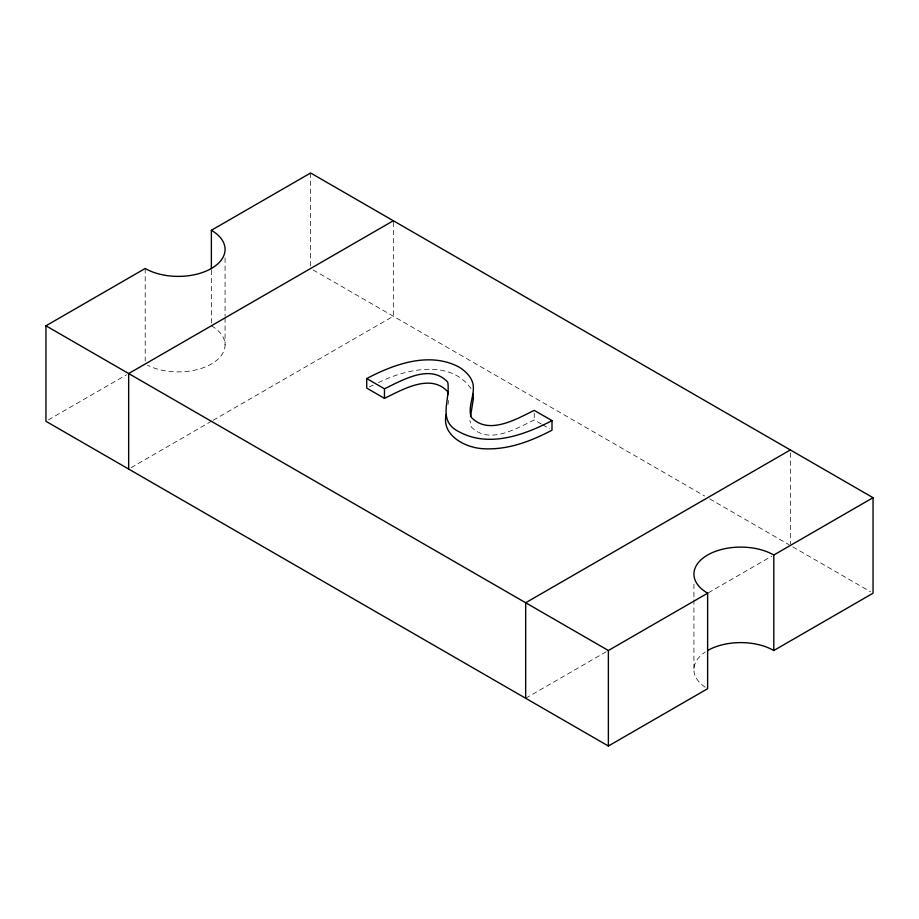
<?xml version="1.0" encoding="UTF-8"?>
<svg xmlns="http://www.w3.org/2000/svg" width="919" height="919" viewBox="0 0 919 919"><rect width="100%" height="100%" fill="white"/><g stroke="black" fill="none" stroke-linecap="round" stroke-linejoin="round"><path stroke-width="0.69" stroke-dasharray="4.59 3.45" d="M447.955 404.624L448.518 400.558M48.431 419.868L126.592 374.745M131.141 467.622L211.91 420.982M213.151 420.27L393.332 316.239L393.332 220.744M525.668 698.256L606.437 651.628M708.331 592.801L771.696 556.213M541.348 424.027L534.249 419.926C516.26 428.61 488.655 445.187 471.24 426.853L469.919 420.477M369.312 386.888L373.194 385.084M378.364 382.683C405.945 368.795 450.701 358.835 471.171 388.921M313.092 269.922L704.735 496.03M709.698 498.891L789.099 544.737M792.81 546.885L870.58 591.779M542.532 424.716L549.631 428.805M790.34 452.803L790.34 544.025M693.925 584.082L693.925 598.338M693.925 599.762L693.925 669.606M534.249 413.113L534.249 419.926M310.622 172.99L310.622 267.061M225.075 257.94L225.075 316.389M225.075 317.813L225.075 344.901M211.37 270.197L211.37 324.373M145.202 268.486L145.202 361.144M705.264 687.24A46.789 27.007 0 0 1 705.264 651.985M211.37 325.797A46.789 27.007 0 0 1 212.427 363.361A46.789 27.007 0 0 1 147.431 365.199"/><path stroke-width="1.38" d="M446.197 414.423C441.235 434.871 464.187 447.093 481.441 448.598C506.323 450.62 530.366 441.614 551.997 430.172L551.997 420.626L534.249 410.379C516.26 419.053 488.655 435.64 471.24 417.306C468.058 407.99 473.055 398.651 473.354 389.254C474.066 379.317 466.818 371.85 458.937 367.014C429.23 351.345 394.171 364.108 366.727 378.548L366.727 388.094L384.464 398.341C402.568 389.713 430.448 372.896 447.737 391.689L448.208 394.159M470.528 416.364L473.354 398.8L472.825 393.86M873.05 497.696L773.798 555.007A46.789 27.007 0 0 0 707.63 555.007A46.789 27.007 0 0 0 707.63 593.203L707.63 688.71L608.378 746.01L45.95 421.304L45.95 325.797L145.202 268.486A46.789 27.007 0 0 0 211.37 268.486A46.789 27.007 0 0 0 211.37 230.29L310.622 172.99L873.05 497.696L873.05 593.203L773.798 650.514A46.789 27.007 0 0 0 707.63 650.514M393.332 220.744L128.66 373.551L128.66 469.046M790.34 449.954L525.668 602.761L525.668 698.256M45.95 325.797L608.378 650.503L707.63 593.203M366.727 378.548L384.464 388.794C402.568 380.167 430.448 363.35 447.737 382.143C450.804 400.316 436.295 421.051 459.787 432.148C489.413 447.806 524.577 434.974 551.997 420.626M773.798 555.007L773.798 650.514M608.378 650.503L608.378 746.01M384.464 388.794L384.464 398.341M211.37 230.29L211.37 268.773"/></g></svg>
